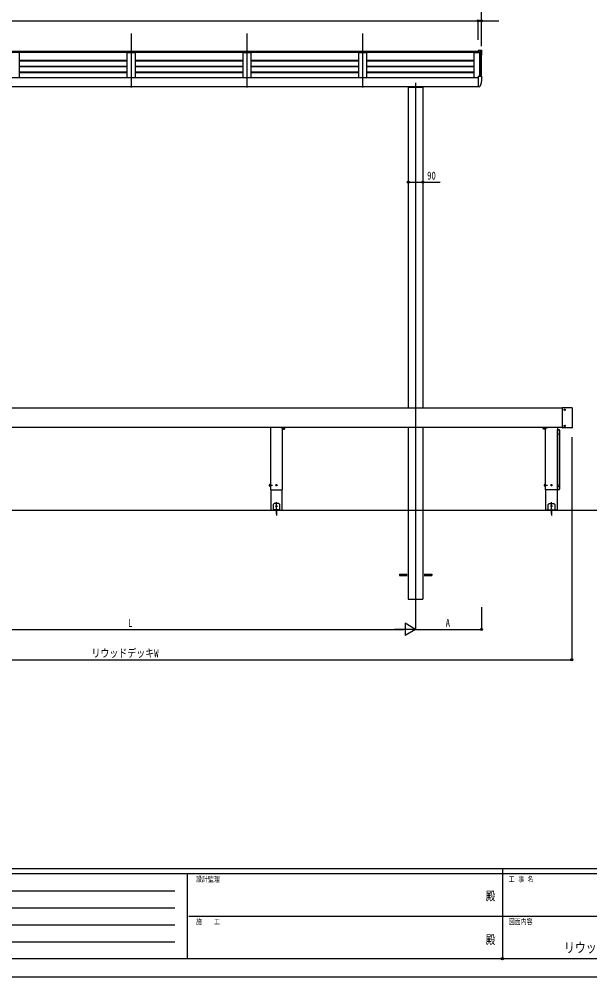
# Model space of a CAD drawing. Units: millimetres, scale not verified. Extents: x -6308 to 6308, y -4455 to 4455.
# Drawn here: x -2996 to 534, y -4455 to 1468 of the extents above; entities that cross this region are included whole.
import ezdxf
from ezdxf.enums import TextEntityAlignment as Align

# ---------------------------------------------------------------- set-up
doc = ezdxf.new("R2010")
doc.units = ezdxf.units.MM
doc.header["$LTSCALE"] = 30
doc.header["$PDMODE"] = 32
doc.header["$PDSIZE"] = 15
for name, color, linetype in [('0-1_USER1', 3, 'Continuous'), ('0-2_YKK_12', 2, 'Continuous'), ('0-3_YKK_13', 4, 'Continuous'), ('0-4_YKK_A1', 4, 'Continuous'), ('0-5_YKK_D', 6, 'Continuous'), ('0-6_YKK_ZWAK', 7, 'Continuous'), ('0-7_YSS_K', 3, 'Continuous')]:
    doc.layers.add(name, color=color, linetype=linetype)
doc.styles.add('ＭＳ ゴシック', font='')
doc.styles.get('ＭＳ ゴシック').set_extended_font_data('MS Gothic')

msp = doc.modelspace()

# ---------------------------------------------------------------- linework, layer by layer
at = {"layer": '0-2_YKK_12'}
for p, q in [((-2304.35, 1379.27), (-2304.35, 1044.29)), ((-1588.35, 1379.27), (-1588.35, 1044.29)), ((-872.35, 1379.27), (-872.35, 1044.29)), ((-544.35, 1074.87), (-544.35, -2218.7)), ((363.15, -937.7), (-4971.85, -937.7)), ((363.15, -1057.7), (-4971.85, -1057.7)), ((-1366.85, -1443.7), (-1366.85, -1057.7)), ((259.15, -1443.7), (259.15, -1057.7)), ((334.15, -1073.3), (334.15, -1073.1)), ((334.15, -1439.01), (334.15, -1073.36)), ((335.15, -1072.43), (345.15, -1072.43)), ((346.15, -1073.3), (346.15, -1073.1)), ((346.15, -1073.36), (346.15, -1439.01)), ((-1439.6, -1443.7), (-1439.6, -1568.7)), ((331.9, -1443.7), (331.9, -1568.7)), ((334.15, -1439.14), (334.15, -1439.01)), ((334.15, -1439.18), (334.15, -1439.14)), ((346.15, -1439.01), (346.15, -1439.14)), ((346.15, -1439.18), (346.15, -1439.14)), ((-1404.35, -1590.85), (-1404.35, -1520.06)), ((296.65, -1590.85), (296.65, -1520.06))]:
    msp.add_line(p, q, dxfattribs=at)
for points in [[(-1441.85, -1057.7), (-1441.85, -1443.7), (-1366.85, -1443.7)], [(334.15, -1057.7), (334.15, -1443.7), (259.15, -1443.7)], [(335.15, -1072.43), (334.97, -1072.44), (334.8, -1072.48), (334.65, -1072.55), (334.5, -1072.65), (334.38, -1072.76), (334.28, -1072.89), (334.21, -1073.04), (334.16, -1073.2), (334.15, -1073.36)], [(346.15, -1073.36), (346.13, -1073.18), (346.07, -1073), (345.98, -1072.84), (345.85, -1072.7), (345.7, -1072.58), (345.53, -1072.5), (345.34, -1072.45), (345.15, -1072.43)], [(-1439.6, -1568.7), (-1369.1, -1568.7), (-1369.1, -1443.7)], [(331.9, -1568.7), (261.4, -1568.7), (261.4, -1443.7)]]:
    msp.add_lwpolyline(points, dxfattribs=at)
at = {"layer": '0-3_YKK_13'}
for p, q in [((-147.3, 1274.7), (-156.35, 1274.7)), ((-156.35, 1274.7), (-156.35, 1262.28)), ((-137.2, 1274.17), (-147.3, 1274.7)), ((-134.35, 1271.17), (-134.35, 1270.7)), ((-147.3, 1113.5), (-156.35, 1113.5)), ((-156.35, 1113.5), (-156.35, 1051.14)), ((-156.35, 1068.29), (-156.35, 1067.74)), ((-138.87, 1067.4), (-148.91, 1050)), ((-137.2, 1112.97), (-147.3, 1113.5)), ((-134.35, 1109.98), (-134.35, 1109.5)), ((-156.35, 1050.5), (-156.35, 1051.14)), ((-156.35, 1050.5), (-156.35, 1048.5)), ((-154.85, 1048.5), (-156.35, 1048.5)), ((-151.51, 1048.5), (-154.85, 1048.5)), ((363.15, -936.7), (363.15, -1059.1)), ((422.15, -935.7), (364.15, -935.7)), ((376.1, -947.55), (376.1, -948.25)), ((377.3, -947.55), (376.1, -947.55)), ((378.5, -945.85), (377.8, -945.85)), ((377.8, -945.85), (377.8, -947.05)), ((378.15, -952.05), (378.15, -943.75)), ((378.5, -945.85), (378.5, -947.05)), ((380.2, -947.55), (379, -947.55)), ((380.2, -947.55), (380.2, -948.25)), ((423.15, -936.7), (423.15, -1059.1)), ((382.3, -947.9), (374, -947.9)), ((377.3, -948.25), (376.1, -948.25)), ((377.8, -948.75), (377.8, -949.95)), ((378.5, -949.95), (377.8, -949.95)), ((378.5, -948.75), (378.5, -949.95)), ((380.2, -948.25), (379, -948.25)), ((-1349.27, -1058.7), (-1377.89, -1058.7)), ((-1367.2, -1057.7), (-1367.2, -1067.9)), ((-1354.5, -1067.9), (-1354.5, -1057.7)), ((-1354.5, -1065.2), (-1354.14, -1065.2)), ((241.56, -1058.7), (270.19, -1058.7)), ((246.8, -1065.2), (246.43, -1065.2)), ((246.8, -1067.9), (246.8, -1057.7)), ((259.5, -1057.7), (259.5, -1067.9)), ((422.15, -1060.1), (364.15, -1060.1)), ((382.3, -1047.9), (374, -1047.9)), ((376.1, -1047.55), (376.1, -1048.25)), ((377.3, -1047.55), (376.1, -1047.55)), ((377.3, -1048.25), (376.1, -1048.25)), ((378.5, -1045.85), (377.8, -1045.85)), ((377.8, -1045.85), (377.8, -1047.05)), ((377.8, -1048.75), (377.8, -1049.95)), ((378.5, -1049.95), (377.8, -1049.95)), ((378.15, -1052.05), (378.15, -1043.75)), ((378.5, -1045.85), (378.5, -1047.05)), ((378.5, -1048.75), (378.5, -1049.95)), ((380.2, -1047.55), (379, -1047.55)), ((380.2, -1048.25), (379, -1048.25)), ((380.2, -1047.55), (380.2, -1048.25)), ((-1366.2, -1068.9), (-1355.5, -1068.9)), ((258.5, -1068.9), (247.8, -1068.9)), ((345.15, -1072.1), (335.15, -1072.1)), ((346.86, -1092.2), (346.15, -1092.2)), ((346.15, -1105.2), (346.15, -1092.2)), ((346.15, -1105.2), (346.86, -1105.2)), ((-1452.35, -1413.7), (-1428.94, -1413.7)), ((-1448.66, -1408.7), (-1448.22, -1407.92)), ((-1448.66, -1408.7), (-1448.66, -1418.7)), ((-1448.66, -1418.7), (-1448.22, -1419.47)), ((-1448.22, -1407.92), (-1444.66, -1407.92)), ((-1448.22, -1410.81), (-1444.66, -1410.81)), ((-1448.22, -1416.58), (-1444.66, -1416.58)), ((-1448.22, -1419.47), (-1444.66, -1419.47)), ((-1444.66, -1407.92), (-1444.66, -1419.47)), ((-1443.46, -1408), (-1444.66, -1408)), ((-1444.66, -1413.51), (-1443.43, -1413.51)), ((-1444.66, -1413.89), (-1443.49, -1413.89)), ((-1444.66, -1419.4), (-1443.46, -1419.4)), ((-1410.1, -1413.7), (-1398.6, -1413.7)), ((-1404.35, -1419.45), (-1404.35, -1407.95)), ((-1403.12, -1414.11), (-1402.3, -1414.11)), ((248.65, -1413.7), (272.06, -1413.7)), ((252.34, -1408.7), (252.78, -1407.92)), ((252.34, -1408.7), (252.34, -1418.7)), ((252.34, -1418.7), (252.78, -1419.47)), ((252.78, -1407.92), (256.34, -1407.92)), ((252.78, -1410.81), (256.34, -1410.81)), ((252.78, -1416.58), (256.34, -1416.58)), ((252.78, -1419.47), (256.34, -1419.47)), ((256.34, -1407.92), (256.34, -1419.47)), ((257.54, -1408), (256.34, -1408)), ((256.34, -1413.51), (257.57, -1413.51)), ((256.34, -1413.89), (257.51, -1413.89)), ((256.34, -1419.4), (257.54, -1419.4)), ((302.4, -1413.7), (290.9, -1413.7)), ((295.42, -1414.11), (294.6, -1414.11)), ((296.65, -1419.45), (296.65, -1407.95)), ((335.15, -1421.19), (345.15, -1421.19)), ((346.86, -1407.2), (346.15, -1407.2)), ((346.15, -1420.2), (346.15, -1407.2)), ((346.15, -1420.2), (346.86, -1420.2)), ((335.15, -1440.18), (345.15, -1440.18)), ((-1419.35, -1528.7), (-1424.35, -1533.7)), ((-1424.35, -1533.7), (-1424.35, -1568.7)), ((-1389.35, -1528.7), (-1419.35, -1528.7)), ((-1404.35, -1549.45), (-1404.35, -1537.95)), ((-1389.35, -1528.7), (-1384.35, -1533.7)), ((281.65, -1528.7), (276.65, -1533.7)), ((281.65, -1528.7), (311.65, -1528.7)), ((296.65, -1549.45), (296.65, -1537.95)), ((311.65, -1528.7), (316.65, -1533.7)), ((316.65, -1533.7), (316.65, -1568.7)), ((-1384.35, -1566.2), (-1424.35, -1566.2)), ((-1410.1, -1543.7), (-1398.6, -1543.7)), ((-1408.35, -1565.27), (-1408.35, -1565.7)), ((-1408.35, -1565.7), (-1400.35, -1565.7)), ((-1407.85, -1566.2), (-1400.85, -1566.2)), ((-1406.19, -1566.7), (-1406.69, -1566.2)), ((-1404.35, -1561.2), (-1404.35, -1573.8)), ((-1404.35, -1562.22), (-1404.35, -1602.29)), ((-1403.12, -1544.11), (-1402.3, -1544.11)), ((-1402.01, -1566.2), (-1402.51, -1566.7)), ((-1400.35, -1565.27), (-1400.35, -1565.7)), ((276.65, -1566.2), (316.65, -1566.2)), ((302.4, -1543.7), (290.9, -1543.7)), ((292.65, -1565.27), (292.65, -1565.7)), ((300.65, -1565.7), (292.65, -1565.7)), ((300.15, -1566.2), (293.15, -1566.2)), ((294.31, -1566.2), (294.81, -1566.7)), ((295.42, -1544.11), (294.6, -1544.11)), ((296.65, -1561.2), (296.65, -1573.8)), ((296.65, -1562.22), (296.65, -1602.29)), ((298.49, -1566.7), (298.99, -1566.2)), ((300.65, -1565.27), (300.65, -1565.7)), ((-644.35, -1964.2), (-644.35, -1973.2)), ((-644.35, -1964.2), (-597.35, -1964.2)), ((-644.35, -1973.2), (-597.35, -1973.2)), ((-491.35, -1964.2), (-444.35, -1964.2)), ((-491.35, -1973.2), (-444.35, -1973.2)), ((-444.35, -1964.2), (-444.35, -1973.2))]:
    msp.add_line(p, q, dxfattribs=at)
for points in [[(-1441.85, -1419.95), (-1441.85, -1407.45), (-1443.45, -1407.45), (-1443.45, -1419.95)], [(259.15, -1419.95), (259.15, -1407.45), (257.55, -1407.45), (257.55, -1419.95)]]:
    msp.add_lwpolyline(points, close=True, dxfattribs=at)
for points in [[(-1405.58, -1413.29), (-1406.4, -1413.29), (-1406.4, -1414.11), (-1405.58, -1414.11)], [(-1403.94, -1412.47), (-1403.94, -1411.65), (-1404.76, -1411.65), (-1404.76, -1412.47)], [(-1404.76, -1414.93), (-1404.76, -1415.75), (-1403.94, -1415.75), (-1403.94, -1414.93)], [(-1402.3, -1414.11), (-1402.3, -1413.29), (-1403.12, -1413.29)], [(294.6, -1414.11), (294.6, -1413.29), (295.42, -1413.29)], [(296.24, -1412.47), (296.24, -1411.65), (297.06, -1411.65), (297.06, -1412.47)], [(297.06, -1414.93), (297.06, -1415.75), (296.24, -1415.75), (296.24, -1414.93)], [(297.88, -1413.29), (298.7, -1413.29), (298.7, -1414.11), (297.88, -1414.11)], [(335.15, -1421.19), (334.95, -1421.21), (334.76, -1421.26), (334.59, -1421.35), (334.44, -1421.46), (334.31, -1421.6), (334.22, -1421.77), (334.17, -1421.94), (334.15, -1422.12)], [(346.15, -1422.12), (346.13, -1421.94), (346.07, -1421.77), (345.98, -1421.6), (345.85, -1421.46), (345.7, -1421.35), (345.53, -1421.26), (345.34, -1421.21), (345.15, -1421.19)], [(-1424.35, -1568.7), (-1384.35, -1568.7), (-1384.35, -1533.7)], [(316.65, -1568.7), (276.65, -1568.7), (276.65, -1533.7)], [(-1405.58, -1543.29), (-1406.4, -1543.29), (-1406.4, -1544.11), (-1405.58, -1544.11)], [(-1403.94, -1542.47), (-1403.94, -1541.65), (-1404.76, -1541.65), (-1404.76, -1542.47)], [(-1404.76, -1544.93), (-1404.76, -1545.75), (-1403.94, -1545.75), (-1403.94, -1544.93)], [(-1402.3, -1544.11), (-1402.3, -1543.29), (-1403.12, -1543.29)], [(294.6, -1544.11), (294.6, -1543.29), (295.42, -1543.29)], [(296.24, -1542.47), (296.24, -1541.65), (297.06, -1541.65), (297.06, -1542.47)], [(297.06, -1544.93), (297.06, -1545.75), (296.24, -1545.75), (296.24, -1544.93)], [(297.88, -1543.29), (298.7, -1543.29), (298.7, -1544.11), (297.88, -1544.11)]]:
    msp.add_lwpolyline(points, dxfattribs=at)
for centre, radius in [((378.15, -947.9), 3.75), ((378.15, -947.9), 3.65), ((378.15, -1047.9), 3.75), ((378.15, -1047.9), 3.65), ((-1404.35, -1413.7), 3.75), ((296.65, -1413.7), 3.75), ((-1404.35, -1543.7), 3.75), ((296.65, -1543.7), 3.75)]:
    msp.add_circle(centre, radius, dxfattribs=at)
for centre, radius, start, end in [((-137.35, 1271.17), 3, 0, 87), ((-336.35, 1270.7), 202, 351.93102, 0), ((-140.17, 1068.15), 1.5, 330, 348.09787), ((-336.35, 1109.5), 202, 348.09787, 0), ((-137.35, 1109.98), 3, 0, 87), ((-151.51, 1051.5), 3, 270, 330), ((364.15, -936.7), 1, 90, 180), ((377.3, -947.05), 0.5, 270, 0), ((379, -947.05), 0.5, 180, 270), ((422.15, -936.7), 1, 0, 90), ((377.3, -948.75), 0.5, 0, 90), ((379, -948.75), 0.5, 90, 180), ((-1373.05, -1058.7), 20, 341.03443, 2.86596), ((265.35, -1058.7), 20, 177.13404, 198.96557), ((364.15, -1059.1), 1, 180, 270), ((377.3, -1047.05), 0.5, 270, 0), ((377.3, -1048.75), 0.5, 0, 90), ((379, -1047.05), 0.5, 180, 270), ((379, -1048.75), 0.5, 90, 180), ((422.15, -1059.1), 1, 270, 0), ((-1366.2, -1067.9), 1, 180, 270), ((-1355.5, -1067.9), 1, 270, 360), ((247.8, -1067.9), 1, 180, 270), ((258.5, -1067.9), 1, 270, 0), ((335.15, -1073.1), 1, 90, 180), ((345.15, -1073.1), 1, 0, 90), ((327.95, -1098.7), 20, 341.03443, 18.96557), ((-1446.11, -1409.37), 2.56, 145.61708, 214.38292), ((-1446.11, -1418.03), 2.56, 145.61708, 214.38292), ((-1439.11, -1413.7), 9.55, 162.41276, 197.58724), ((-1405.58, -1412.47), 0.82, 270, 0), ((-1405.58, -1414.93), 0.82, 0, 90), ((-1403.12, -1412.47), 0.82, 180, 270), ((-1403.12, -1414.93), 0.82, 90, 180), ((254.89, -1409.37), 2.56, 145.61708, 214.38292), ((254.89, -1418.03), 2.56, 145.61708, 214.38292), ((261.89, -1413.7), 9.55, 162.41276, 197.58724), ((295.42, -1412.47), 0.82, 270, 0), ((295.42, -1414.93), 0.82, 0, 90), ((297.88, -1412.47), 0.82, 180, 270), ((297.88, -1414.93), 0.82, 90, 180), ((327.95, -1413.7), 20, 341.03443, 18.96557), ((335.15, -1439.18), 1, 180, 270), ((345.15, -1439.18), 1, 270, 0), ((-1407.35, -1565.27), 1, 126.03188, 180), ((-1407.85, -1565.7), 0.5, 180, 270), ((-1404.35, -1569.4), 6.1, 53.96812, 126.03188), ((-1405.58, -1542.47), 0.82, 270, 0), ((-1405.58, -1544.93), 0.82, 0, 90), ((-1403.12, -1542.47), 0.82, 180, 270), ((-1403.12, -1544.93), 0.82, 90, 180), ((-1400.85, -1565.7), 0.5, 270, 0), ((-1401.35, -1565.27), 1, 0, 53.96812), ((293.65, -1565.27), 1, 126.03188, 180), ((293.15, -1565.7), 0.5, 180, 270), ((296.65, -1569.4), 6.1, 53.96812, 126.03188), ((295.42, -1542.47), 0.82, 270, 0), ((295.42, -1544.93), 0.82, 0, 90), ((297.88, -1542.47), 0.82, 180, 270), ((297.88, -1544.93), 0.82, 90, 180), ((300.15, -1565.7), 0.5, 270, 0), ((299.65, -1565.27), 1, 0, 53.96812)]:
    msp.add_arc(centre, radius, start, end, dxfattribs=at)
at = {"layer": '0-4_YKK_A1'}
for p, q in [((-146.05, 1262.28), (-4462.65, 1262.28)), ((-4452.35, 1269.58), (-156.35, 1269.58)), ((-2995.35, 1260.37), (-2995.35, 1107.11)), ((-2329.35, 1260.37), (-2329.35, 1107.11)), ((-2328.37, 1261.36), (-2323.53, 1261.43)), ((-2328.37, 1261.36), (-2323.53, 1261.43)), ((-2323.53, 1261.43), (-2285.18, 1261.43)), ((-2323.53, 1261.43), (-2285.18, 1261.43)), ((-2285.18, 1261.43), (-2280.34, 1261.36)), ((-2285.18, 1261.43), (-2280.34, 1261.36)), ((-2279.35, 1260.37), (-2279.35, 1107.11)), ((-1613.35, 1260.37), (-1613.35, 1107.11)), ((-1612.37, 1261.36), (-1607.53, 1261.43)), ((-1607.53, 1261.43), (-1569.18, 1261.43)), ((-1569.18, 1261.43), (-1564.34, 1261.36)), ((-1563.35, 1260.37), (-1563.35, 1107.11)), ((-897.35, 1260.37), (-897.35, 1107.11)), ((-896.37, 1261.36), (-891.53, 1261.43)), ((-891.53, 1261.43), (-853.18, 1261.43)), ((-853.18, 1261.43), (-848.34, 1261.36)), ((-847.35, 1260.37), (-847.35, 1107.11)), ((-181.35, 1107.11), (-181.35, 1262.28)), ((-181.35, 1261.43), (-146.05, 1261.43)), ((-146.05, 1268), (-145.48, 1269.57)), ((-146.05, 1113.44), (-146.05, 1268)), ((-145.35, 1113.4), (-145.35, 1269.81)), ((-144.49, 1270.23), (-137.3, 1269.85)), ((-136.35, 1112.81), (-136.35, 1268.85)), ((-2329.35, 1211.47), (-2995.35, 1211.47)), ((-2329.35, 1208.49), (-2995.35, 1208.49)), ((-1613.35, 1211.47), (-2279.35, 1211.47)), ((-1613.35, 1208.49), (-2279.35, 1208.49)), ((-897.35, 1211.47), (-1563.35, 1211.47)), ((-897.35, 1208.49), (-1563.35, 1208.49)), ((-181.35, 1211.47), (-847.35, 1211.47)), ((-181.35, 1208.49), (-847.35, 1208.49)), ((-2329.38, 1135.84), (-2995.38, 1135.84)), ((-2329.35, 1175.17), (-2995.35, 1175.17)), ((-2329.35, 1172.19), (-2995.35, 1172.19)), ((-2329.35, 1138.88), (-2995.35, 1138.88)), ((-1613.38, 1135.84), (-2279.38, 1135.84)), ((-1613.35, 1175.17), (-2279.35, 1175.17)), ((-1613.35, 1172.19), (-2279.35, 1172.19)), ((-1613.35, 1138.88), (-2279.35, 1138.88)), ((-897.38, 1135.84), (-1563.38, 1135.84)), ((-897.35, 1175.17), (-1563.35, 1175.17)), ((-897.35, 1172.19), (-1563.35, 1172.19)), ((-897.35, 1138.88), (-1563.35, 1138.88)), ((-181.38, 1135.84), (-847.38, 1135.84)), ((-181.35, 1175.17), (-847.35, 1175.17)), ((-181.35, 1172.19), (-847.35, 1172.19)), ((-181.35, 1138.88), (-847.35, 1138.88)), ((-4452.35, 1107.11), (-156.35, 1107.11)), ((-4452.35, 1050.79), (-156.35, 1050.79)), ((-589.55, 1050.79), (-589.55, -937.7)), ((-589.55, 1046.06), (-499.15, 1046.06)), ((-571.85, 1050.79), (-571.85, 1046.06)), ((-516.85, 1050.79), (-516.85, 1046.06)), ((-499.15, 1050.79), (-499.15, -937.7)), ((-589.55, -1057.7), (-589.55, -2118.7)), ((-499.15, -1057.7), (-499.15, -2118.7)), ((-589.55, -2118.7), (-499.15, -2118.7))]:
    msp.add_line(p, q, dxfattribs=at)
for centre, radius, start, end in [((-2996.35, 1260.36), 0.997, 359.84961, 89.33225), ((-2328.36, 1260.36), 0.997, 90.66782, 179.85648), ((-2328.36, 1260.36), 0.997, 90.66782, 179.85648), ((-2280.35, 1260.36), 0.997, 359.84961, 89.33225), ((-2280.35, 1260.36), 0.997, 359.84961, 89.33225), ((-1612.36, 1260.36), 0.997, 90.66782, 179.85648), ((-1564.35, 1260.36), 0.997, 359.84961, 89.33225), ((-896.36, 1260.36), 0.997, 90.66782, 179.85648), ((-848.35, 1260.36), 0.997, 359.84961, 89.33225), ((-144.54, 1269.23), 1, 87, 160), ((-137.35, 1268.85), 1, 0, 87)]:
    msp.add_arc(centre, radius, start, end, dxfattribs=at)
at = {"layer": '0-5_YKK_D'}
for p, q in [((-136.35, 1301.48), (-136.35, 1645.58)), ((-4452.35, 1457.08), (-156.35, 1457.08)), ((-156.35, 1340.81), (-156.35, 1458.08)), ((-156.35, 1340.81), (-156.35, 1458.08)), ((-136.35, 1334.97), (-136.35, 1458.08)), ((421.15, -1117.7), (421.15, -2494.7)), ((-544.35, -2168.7), (-544.35, -2307.2)), ((-544.35, -2168.7), (-544.35, -2307.2)), ((-136.35, -2168.7), (-136.35, -2307.2)), ((-3989.35, -2306.2), (-619.35, -2306.2)), ((-544.35, -2306.2), (-674.26, -2306.2)), ((-544.35, -2306.2), (-609.31, -2268.7)), ((-609.31, -2268.7), (-609.31, -2343.7)), ((-544.35, -2306.2), (-609.31, -2343.7)), ((-544.35, -2306.2), (-136.35, -2306.2)), ((-5029.85, -2493.7), (421.15, -2493.7))]:
    msp.add_line(p, q, dxfattribs=at)
for points in [[(-156.35, 1457.08), (-136.35, 1457.08), (-30.05, 1457.08)], [(-589.55, 459.89), (-499.15, 459.89), (-392.85, 459.89)]]:
    msp.add_lwpolyline(points, dxfattribs=at)
for centre in [(-156.35, 1457.08), (-156.35, 1457.08), (-136.35, 1457.08), (-589.55, 459.89), (-499.15, 459.89), (-136.35, -2306.2), (421.15, -2493.7)]:
    msp.add_circle(centre, 6.38, dxfattribs=at)
at = {"layer": '0-6_YKK_ZWAK'}
for p, q in [((5842.53, -3787.5), (-5857.47, -3787.5)), ((-7.47, -3787.5), (-7.47, -4342.5)), ((-1957.47, -3817.5), (-5857.47, -3817.5)), ((-1957.47, -3817.5), (-1957.47, -4342.5)), ((-7.47, -3817.5), (-1957.47, -3817.5)), ((1942.53, -3817.5), (-7.47, -3817.5)), ((-5793.72, -3922.5), (-2032.47, -3922.5)), ((-5793.72, -4027.5), (-2032.47, -4027.5)), ((-1946.22, -4080), (-7.47, -4080)), ((-7.47, -4080), (1942.53, -4080)), ((-5793.72, -4132.5), (-2032.47, -4132.5)), ((-5793.72, -4237.5), (-2032.47, -4237.5)), ((-5857.47, -4342.5), (-1957.47, -4342.5)), ((-1957.47, -4342.5), (-7.47, -4342.5)), ((-7.47, -4342.5), (1942.53, -4342.5))]:
    msp.add_line(p, q, dxfattribs=at)
msp.add_lwpolyline([(-6307.5, -4455), (6307.5, -4455), (6307.5, 4455), (-6307.5, 4455)], close=True, dxfattribs=at)
msp.add_point((-7.47, -4342.5), dxfattribs=at)
at = {"layer": '0-7_YSS_K'}
msp.add_line((-5491.22, -1568.7), (3897.19, -1568.7), dxfattribs=at)

# ---------------------------------------------------------------- texts
at = {"layer": '0-1_USER1', "style": 'ＭＳ ゴシック', "width": 0.8}
msp.add_text('リウッドデッキ納まり\u3000納まり図', height=61.58, dxfattribs=at).set_placement((373.93, -4323.25), align=Align.BOTTOM_LEFT)
at = {"layer": '0-5_YKK_D', "style": 'ＭＳ ゴシック', "width": 0.8}
for s, p in [('90', (-472.85, 460.69)), ('L', (-2322.35, -2305.4)), ('A', (-358.35, -2305.4)), ('リウッドデッキW', (-2549.15, -2492.9))]:
    msp.add_text(s, height=49.49, dxfattribs=at).set_placement(p, align=Align.BOTTOM_LEFT)
at = {"layer": '0-6_YKK_ZWAK', "style": 'ＭＳ ゴシック', "width": 0.8}
for s, height, p in [('設計監理', 32.99, (-1902.47, -3877.5)), ('工 事 名', 32.99, (31.9, -3877.5)), ('殿', 54.99, (-110.5, -3998.75)), ('施\u3000\u3000工', 32.99, (-1902.47, -4140)), ('図面内容', 32.99, (31.9, -4140)), ('殿', 54.99, (-110.5, -4268.75))]:
    msp.add_text(s, height=height, dxfattribs=at).set_placement(p, align=Align.BOTTOM_LEFT)

doc.saveas('drawing.dxf')
